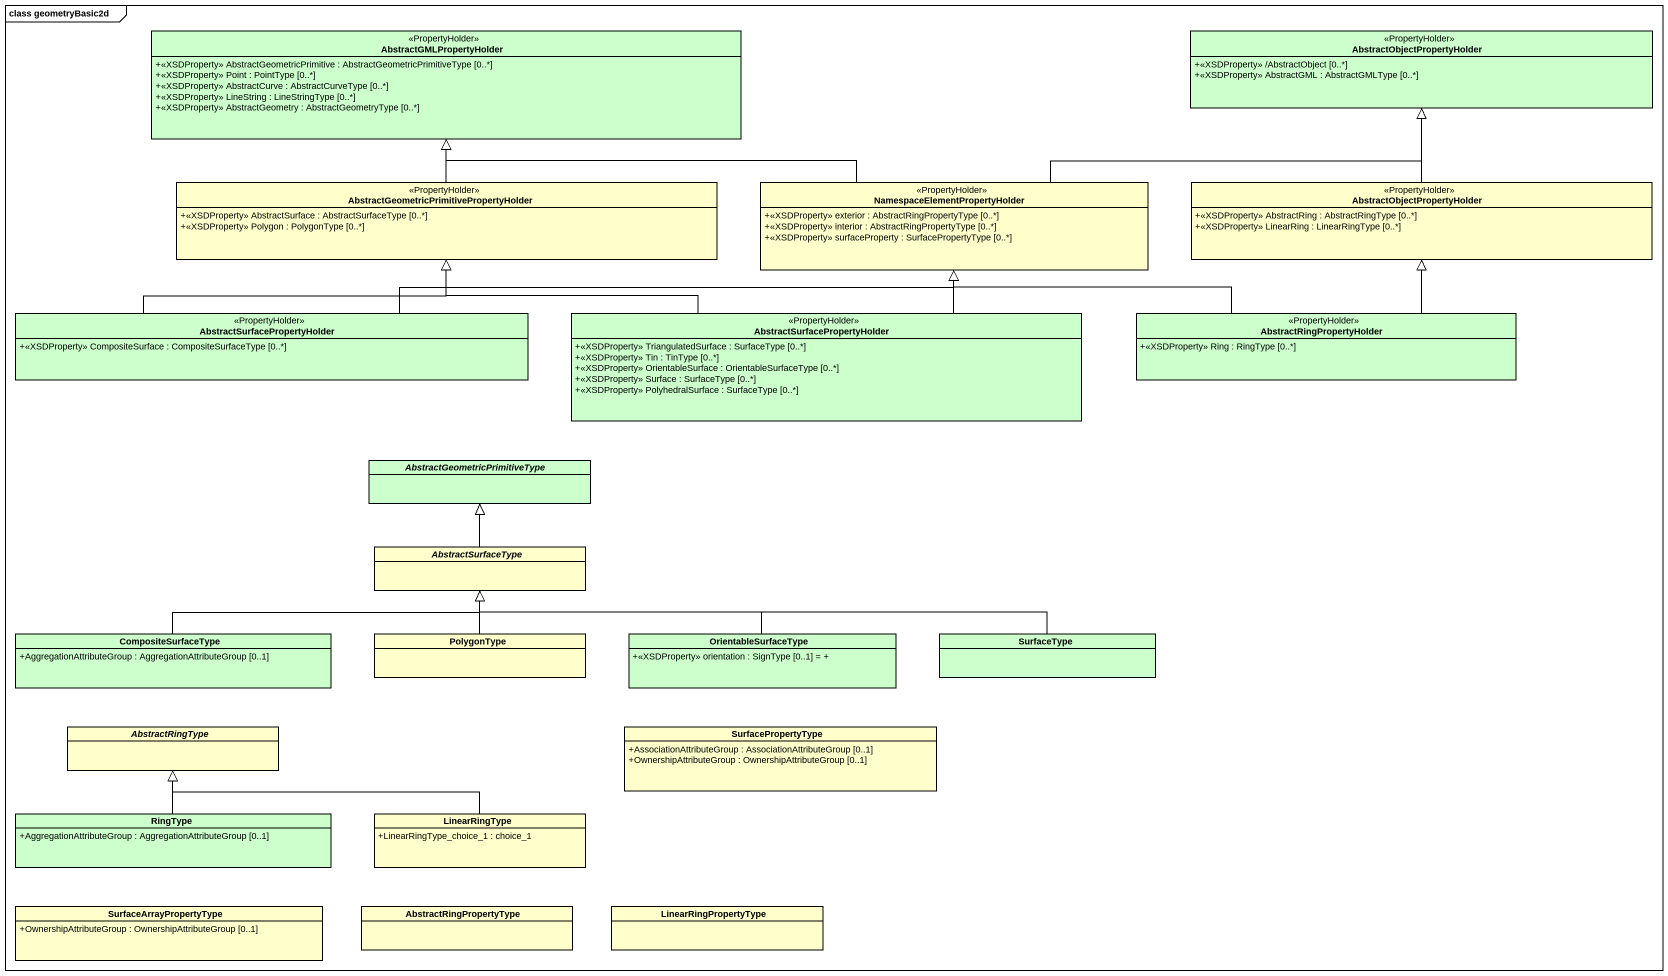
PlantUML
@startuml
mainframe class geometryBasic2d
hide circle
hide empty members
skinparam classAttributeIconSize 0
class AbstractGMLPropertyHolder <<PropertyHolder>> #CCFFCC {
  +<<XSDProperty>> AbstractGeometricPrimitive : AbstractGeometricPrimitiveType [0..*]
  +<<XSDProperty>> Point : PointType [0..*]
  +<<XSDProperty>> AbstractCurve : AbstractCurveType [0..*]
  +<<XSDProperty>> LineString : LineStringType [0..*]
  +<<XSDProperty>> AbstractGeometry : AbstractGeometryType [0..*]
}
class AbstractObjectPropertyHolder <<PropertyHolder>> #CCFFCC {
  +<<XSDProperty>> /AbstractObject [0..*]
  +<<XSDProperty>> AbstractGML : AbstractGMLType [0..*]
}
class "AbstractGeometricPrimitivePropertyHolder" as AbstractGeometricPrimitivePr <<PropertyHolder>> {
  +<<XSDProperty>> AbstractSurface : AbstractSurfaceType [0..*]
  +<<XSDProperty>> Polygon : PolygonType [0..*]
}
class "NamespaceElementPropertyHolder" as NamespaceElementPropertyHold <<PropertyHolder>> {
  +<<XSDProperty>> exterior : AbstractRingPropertyType [0..*]
  +<<XSDProperty>> interior : AbstractRingPropertyType [0..*]
  +<<XSDProperty>> surfaceProperty : SurfacePropertyType [0..*]
}
class "AbstractObjectPropertyHolder" as AbstractObjectPropertyHolder_2 <<PropertyHolder>> {
  +<<XSDProperty>> AbstractRing : AbstractRingType [0..*]
  +<<XSDProperty>> LinearRing : LinearRingType [0..*]
}
class "AbstractSurfacePropertyHolder" as AbstractSurfacePropertyHolde <<PropertyHolder>> #CCFFCC {
  +<<XSDProperty>> CompositeSurface : CompositeSurfaceType [0..*]
}
class "AbstractSurfacePropertyHolder" as AbstractSurfacePropertyHolde_2 <<PropertyHolder>> #CCFFCC {
  +<<XSDProperty>> TriangulatedSurface : SurfaceType [0..*]
  +<<XSDProperty>> Tin : TinType [0..*]
  +<<XSDProperty>> OrientableSurface : OrientableSurfaceType [0..*]
  +<<XSDProperty>> Surface : SurfaceType [0..*]
  +<<XSDProperty>> PolyhedralSurface : SurfaceType [0..*]
}
class AbstractRingPropertyHolder <<PropertyHolder>> #CCFFCC {
  +<<XSDProperty>> Ring : RingType [0..*]
}
abstract class "AbstractGeometricPrimitiveType" as AbstractGeometricPrimitiveTy #CCFFCC
abstract class AbstractSurfaceType
class CompositeSurfaceType #CCFFCC {
  +AggregationAttributeGroup : AggregationAttributeGroup [0..1]
}
class PolygonType
class OrientableSurfaceType #CCFFCC {
  +<<XSDProperty>> orientation : SignType [0..1] = +
}
class SurfaceType #CCFFCC
abstract class AbstractRingType
class SurfacePropertyType {
  +AssociationAttributeGroup : AssociationAttributeGroup [0..1]
  +OwnershipAttributeGroup : OwnershipAttributeGroup [0..1]
}
class RingType #CCFFCC {
  +AggregationAttributeGroup : AggregationAttributeGroup [0..1]
}
class LinearRingType {
  +LinearRingType_choice_1 : choice_1
}
class SurfaceArrayPropertyType {
  +OwnershipAttributeGroup : OwnershipAttributeGroup [0..1]
}
class AbstractRingPropertyType
class LinearRingPropertyType
AbstractGeometricPrimitivePr -up-|> AbstractGMLPropertyHolder
NamespaceElementPropertyHold -left-|> AbstractGMLPropertyHolder
NamespaceElementPropertyHold -right-|> AbstractObjectPropertyHolder
AbstractObjectPropertyHolder_2 -up-|> AbstractObjectPropertyHolder
AbstractSurfacePropertyHolde -up-|> AbstractGeometricPrimitivePr
AbstractSurfacePropertyHolde -right-|> NamespaceElementPropertyHold
AbstractSurfacePropertyHolde_2 -left-|> AbstractGeometricPrimitivePr
AbstractSurfacePropertyHolde_2 -up-|> NamespaceElementPropertyHold
AbstractRingPropertyHolder -left-|> NamespaceElementPropertyHold
AbstractRingPropertyHolder -up-|> AbstractObjectPropertyHolder_2
AbstractSurfaceType -up-|> AbstractGeometricPrimitiveTy
CompositeSurfaceType -right-|> AbstractSurfaceType
PolygonType -up-|> AbstractSurfaceType
OrientableSurfaceType -left-|> AbstractSurfaceType
SurfaceType -left-|> AbstractSurfaceType
RingType -up-|> AbstractRingType
LinearRingType -left-|> AbstractRingType
@enduml
